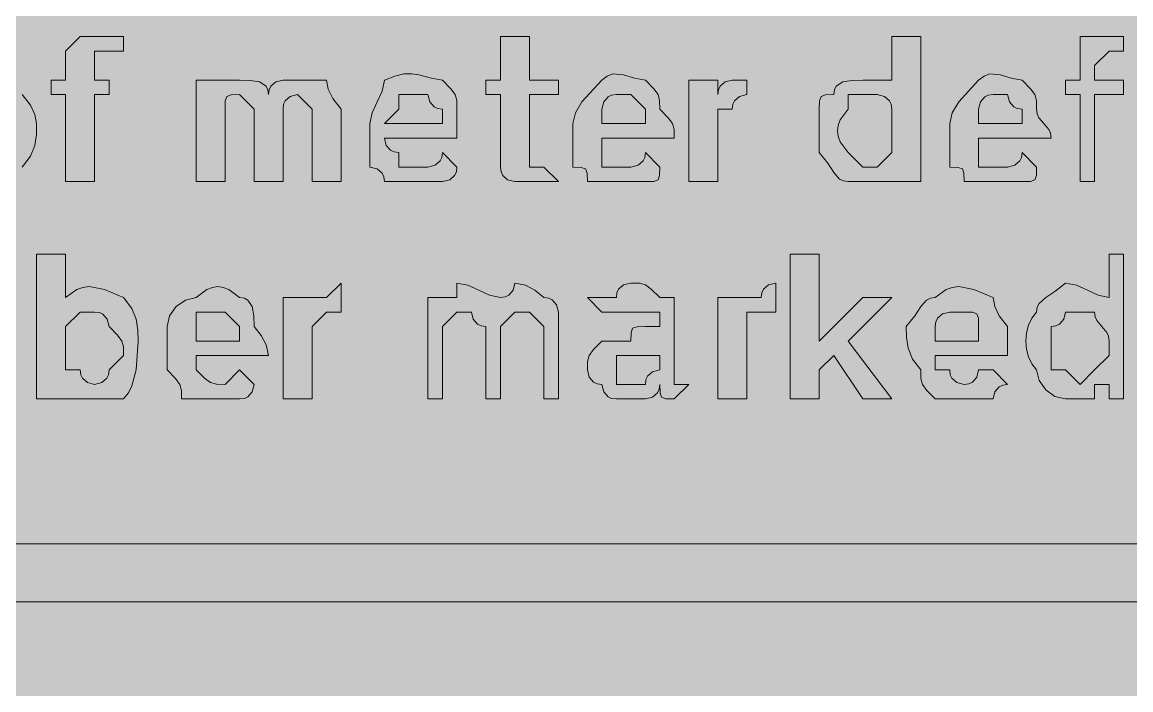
# Model space of a CAD drawing. Header units: metres. Extents: x 9 to 558, y 12 to 260.
# Drawn here: x 190.4 to 282.2, y 133.8 to 189.1 of the extents above; entities that cross this region are included whole.
import ezdxf

# ---------------------------------------------------------------- set-up
doc = ezdxf.new("R2010")
doc.units = ezdxf.units.M
doc.layers.add('FILL_BLUE_0000FF', color=7, linetype='Continuous', true_color=0x0000ff)
doc.layers.add('FILL_WHITE_FFFFFF', color=7, linetype='Continuous', true_color=0xffffff)

msp = doc.modelspace()

# ---------------------------------------------------------------- hatches: boundary and pattern name
at = {"layer": 'FILL_BLUE_0000FF', "true_color": 0x0000ff}
h = msp.add_hatch(color=7, dxfattribs=at)
h.dxf.hatch_style = 1
h.paths.add_polyline_path([(551.26, 259.87), (552.02, 259.71), (553.41, 259.17), (556.41, 257.52), (556.81, 257.02), (557.1, 256.43), (557.46, 255.12), (557.61, 252.72), (557.61, 18.72), (557.61, 16.32), (557.56, 15.92), (557.42, 15.61), (557.01, 15.12), (556.6, 14.63), (556.46, 14.32), (556.41, 13.92), (553.41, 12.27), (552.02, 11.73), (551.26, 11.57), (550.41, 11.52), (16.41, 11.52), (15.53, 11.54), (14.76, 11.67), (14.22, 12.03), (14.06, 12.32), (14.01, 12.72), (13.13, 12.74), (12.36, 12.87), (11.82, 13.23), (11.66, 13.52), (11.61, 13.92), (10.82, 14.42), (10.22, 15.01), (9.8, 15.65), (9.51, 16.32), (9.25, 17.63), (9.21, 18.72), (9.21, 252.72), (9.21, 255.12), (9.92, 256), (10.41, 256.77), (10.9, 257.31), (11.21, 257.47), (11.61, 257.52), (11.66, 257.92), (11.82, 258.23), (12.36, 258.72), (13.13, 259.21), (14.01, 259.92), (16.41, 259.92), (550.41, 259.92), (551.26, 259.87)])
at = {"layer": 'FILL_WHITE_FFFFFF', "true_color": 0xffffff}
h = msp.add_hatch(color=7, dxfattribs=at)
h.dxf.hatch_style = 1
h.paths.add_polyline_path([(196.41, 175.92), (194.01, 175.92), (194.01, 183.12), (192.81, 183.12), (192.81, 184.32), (194.01, 184.32), (194.01, 186.72), (195.21, 187.92), (196.41, 187.92), (197.61, 187.92), (198.81, 187.92), (198.81, 186.72), (197.61, 186.72), (196.41, 186.72), (196.41, 185.52), (196.41, 184.32), (197.61, 184.32), (197.61, 183.12), (196.41, 183.12), (196.41, 175.92)])
h = msp.add_hatch(color=7, dxfattribs=at)
h.dxf.hatch_style = 1
h.paths.add_polyline_path([(232.41, 177.12), (233.61, 177.12), (234.81, 175.92), (231.21, 175.92), (230.61, 176.07), (230.2, 176.43), (230.06, 176.72), (230.01, 177.12), (230.01, 183.12), (228.81, 183.12), (228.81, 184.32), (230.01, 184.32), (230.01, 187.92), (232.41, 187.92), (232.41, 184.32), (234.81, 184.32), (234.81, 183.12), (232.41, 183.12), (232.41, 178.32), (232.41, 177.12)])
h = msp.add_hatch(color=7, dxfattribs=at)
h.dxf.hatch_style = 1
h.paths.add_polyline_path([(260.01, 175.92), (258.81, 175.92), (258.41, 175.97), (258.1, 176.13), (257.61, 176.67), (257.12, 177.44), (256.41, 178.32), (256.41, 181.92), (256.43, 182.61), (256.56, 182.97), (256.92, 183.1), (257.61, 183.12), (257.66, 183.52), (257.82, 183.81), (258.36, 184.17), (259.13, 184.3), (260.01, 184.32), (262.41, 184.32), (262.41, 187.92), (264.81, 187.92), (264.81, 175.92), (262.41, 175.92), (261.21, 175.92), (260.01, 175.92)])
h.paths.add_polyline_path([(262.41, 179.52), (262.41, 180.72), (262.41, 181.92), (262.36, 182.32), (262.22, 182.61), (261.81, 182.97), (261.21, 183.12), (258.81, 183.12), (258.81, 181.92), (258.13, 181.02), (257.97, 180.57), (257.91, 180.12), (257.97, 179.67), (258.13, 179.22), (258.81, 178.32), (260.01, 177.12), (261.21, 177.12), (262.41, 178.32), (262.41, 179.52)], flags=16)
h = msp.add_hatch(color=7, dxfattribs=at)
h.dxf.hatch_style = 1
h.paths.add_polyline_path([(279.21, 175.92), (278.01, 175.92), (278.01, 183.12), (276.81, 183.12), (276.81, 184.32), (278.01, 184.32), (278.01, 186.72), (278.01, 187.92), (279.21, 187.92), (280.41, 187.92), (281.61, 187.92), (281.61, 186.72), (280.41, 186.72), (279.21, 185.52), (279.21, 184.32), (281.61, 184.32), (281.61, 183.12), (279.21, 183.12), (279.21, 175.92)])
h = msp.add_hatch(color=7, dxfattribs=at)
h.dxf.hatch_style = 1
h.paths.add_polyline_path([(220.36, 176.32), (220.22, 176.61), (219.81, 176.97), (219.21, 177.12), (219.21, 180.72), (219.4, 181.62), (219.81, 182.52), (220.22, 183.42), (220.41, 184.32), (221.26, 184.66), (222, 184.83), (222.67, 184.85), (223.26, 184.77), (224.29, 184.49), (225.21, 184.32), (225.9, 183.61), (226.26, 183.12), (226.39, 182.63), (226.41, 181.92), (226.41, 179.52), (220.41, 179.52), (220.56, 178.92), (220.92, 178.51), (221.21, 178.37), (221.61, 178.32), (221.61, 177.12), (224.01, 177.12), (224.61, 177.27), (225.02, 177.63), (225.16, 177.92), (225.21, 178.32), (226.41, 177.12), (226.36, 176.72), (226.22, 176.43), (225.81, 176.07), (225.21, 175.92), (222.81, 175.92), (220.41, 175.92), (220.36, 176.32)])
h.paths.add_polyline_path([(225.21, 181.92), (224.81, 181.97), (224.52, 182.11), (224.16, 182.52), (224.01, 183.12), (221.61, 183.12), (221.61, 181.92), (220.41, 180.72), (225.21, 180.72), (225.21, 181.92)], flags=16)
h = msp.add_hatch(color=7, dxfattribs=at)
h.dxf.hatch_style = 1
h.paths.add_polyline_path([(237.19, 176.61), (237.06, 176.97), (236.7, 177.1), (236.01, 177.12), (236.01, 180.72), (236.22, 181.62), (236.76, 182.52), (238.41, 184.32), (238.86, 184.66), (239.31, 184.83), (240.21, 184.77), (241.11, 184.49), (242.01, 184.32), (242.7, 183.61), (243.06, 183.12), (243.19, 182.63), (243.21, 181.92), (243.9, 181.21), (244.26, 180.72), (244.39, 180.23), (244.41, 179.52), (238.41, 179.52), (238.41, 178.32), (238.41, 177.12), (240.81, 177.12), (241.41, 177.27), (241.82, 177.63), (241.96, 177.92), (242.01, 178.32), (243.21, 177.12), (243.19, 176.43), (243.06, 176.07), (242.7, 175.94), (242.01, 175.92), (239.61, 175.92), (237.21, 175.92), (237.19, 176.61)])
h.paths.add_polyline_path([(242.01, 181.92), (240.81, 183.12), (239.61, 183.12), (239.21, 183.07), (238.92, 182.93), (238.56, 182.52), (238.41, 181.92), (238.41, 180.72), (242.01, 180.72), (242.01, 181.92)], flags=16)
h = msp.add_hatch(color=7, dxfattribs=at)
h.dxf.hatch_style = 1
h.paths.add_polyline_path([(268.39, 176.61), (268.26, 176.97), (267.9, 177.1), (267.21, 177.12), (267.21, 180.72), (267.42, 181.62), (267.96, 182.52), (269.61, 184.32), (270.06, 184.66), (270.51, 184.83), (271.41, 184.77), (272.31, 184.49), (273.21, 184.32), (273.9, 183.61), (274.26, 183.12), (274.39, 182.63), (274.41, 181.92), (274.46, 181.52), (274.6, 181.21), (275.01, 180.72), (275.42, 180.23), (275.56, 179.92), (275.61, 179.52), (269.61, 179.52), (269.61, 178.32), (269.61, 177.12), (272.01, 177.12), (272.61, 177.27), (273.02, 177.63), (273.16, 177.92), (273.21, 178.32), (274.41, 177.12), (274.39, 176.43), (274.26, 176.07), (273.9, 175.94), (273.21, 175.92), (270.81, 175.92), (268.41, 175.92), (268.39, 176.61)])
h.paths.add_polyline_path([(273.21, 181.92), (272.81, 181.97), (272.52, 182.11), (272.16, 182.52), (272.01, 183.12), (270.81, 183.12), (270.41, 183.07), (270.12, 182.93), (269.76, 182.52), (269.61, 181.92), (269.61, 180.72), (273.21, 180.72), (273.21, 181.92)], flags=16)
h = msp.add_hatch(color=7, dxfattribs=at)
h.dxf.hatch_style = 1
h.paths.add_polyline_path([(183.72, 182.24), (184.41, 183.12), (184.46, 183.52), (184.62, 183.81), (185.16, 184.17), (185.93, 184.3), (186.81, 184.32), (187.71, 184.3), (188.61, 184.17), (189.51, 183.81), (190.41, 183.12), (191.1, 182.24), (191.46, 181.47), (191.61, 180.72), (191.59, 179.82), (191.46, 178.92), (191.1, 178.02), (190.41, 177.12), (189.51, 176.43), (188.61, 176.07), (187.71, 175.94), (186.81, 175.92), (185.93, 175.94), (185.16, 176.07), (184.62, 176.43), (184.46, 176.72), (184.41, 177.12), (183.72, 178.02), (183.36, 178.92), (183.23, 179.82), (183.21, 180.72), (183.36, 181.47), (183.72, 182.24)])
h.paths.add_polyline_path([(185.8, 182.61), (185.66, 182.32), (185.61, 181.92), (185.21, 181.87), (184.92, 181.73), (184.56, 181.32), (184.41, 180.72), (184.43, 179.84), (184.56, 179.07), (184.92, 178.53), (185.21, 178.37), (185.61, 178.32), (185.66, 177.92), (185.8, 177.63), (186.21, 177.27), (186.81, 177.12), (187.52, 177.14), (188.01, 177.27), (188.5, 177.63), (189.21, 178.32), (189.21, 180.72), (189.21, 181.92), (188.5, 182.61), (188.01, 182.97), (187.52, 183.1), (186.81, 183.12), (186.21, 182.97), (185.8, 182.61)], flags=16)
h = msp.add_hatch(color=7, dxfattribs=at)
h.dxf.hatch_style = 1
h.paths.add_polyline_path([(208.41, 184.32), (209.29, 184.3), (210.06, 184.17), (210.6, 183.81), (210.76, 183.52), (210.81, 183.12), (210.86, 183.52), (211, 183.81), (211.41, 184.17), (212.01, 184.32), (213.21, 184.32), (215.61, 184.32), (215.76, 183.57), (216.12, 182.8), (216.81, 181.92), (216.81, 175.92), (214.41, 175.92), (214.41, 181.92), (213.21, 183.12), (212.61, 182.97), (212.2, 182.61), (212.06, 182.32), (212.01, 181.92), (212.01, 180.72), (212.01, 175.92), (209.61, 175.92), (209.61, 181.92), (208.41, 183.12), (207.72, 183.1), (207.36, 182.97), (207.23, 182.61), (207.21, 181.92), (207.21, 180.72), (207.21, 175.92), (204.81, 175.92), (204.81, 184.32), (207.21, 184.32), (208.41, 184.32)])
h = msp.add_hatch(color=7, dxfattribs=at)
h.dxf.hatch_style = 1
h.paths.add_polyline_path([(248.06, 183.52), (248.2, 183.81), (248.61, 184.17), (249.21, 184.32), (250.41, 184.32), (250.41, 183.12), (249.81, 182.97), (249.4, 182.61), (249.26, 182.32), (249.21, 181.92), (248.01, 181.92), (248.01, 180.72), (248.01, 175.92), (245.61, 175.92), (245.61, 184.32), (248.01, 184.32), (248.01, 183.12), (248.06, 183.52)])
h = msp.add_hatch(color=7, dxfattribs=at)
h.dxf.hatch_style = 1
h.paths.add_polyline_path([(195.42, 167.16), (195.96, 167.22), (197.22, 166.99), (198.81, 166.32), (199.5, 165.42), (199.86, 164.52), (199.99, 163.62), (200.01, 162.72), (199.86, 160.32), (199.5, 159.01), (199.21, 158.42), (198.81, 157.92), (196.41, 157.92), (194.01, 157.92), (191.61, 157.92), (191.61, 169.92), (194.01, 169.92), (194.01, 166.32), (194.93, 166.99), (195.42, 167.16)])
h.paths.add_polyline_path([(197.42, 159.63), (197.56, 159.92), (197.61, 160.32), (198.81, 161.52), (198.79, 162.23), (198.66, 162.72), (198.3, 163.21), (197.61, 163.92), (197.46, 164.52), (197.1, 164.93), (196.81, 165.07), (196.41, 165.12), (195.21, 165.12), (194.01, 163.92), (194.01, 162.72), (194.01, 161.52), (194.01, 160.32), (195.21, 160.32), (195.26, 159.92), (195.4, 159.63), (195.81, 159.27), (196.41, 159.12), (197.01, 159.27), (197.42, 159.63)], flags=16)
h = msp.add_hatch(color=7, dxfattribs=at)
h.dxf.hatch_style = 1
h.paths.add_polyline_path([(260.01, 166.32), (262.41, 166.32), (258.81, 162.72), (262.41, 157.92), (260.01, 157.92), (257.61, 161.52), (256.41, 160.32), (256.41, 157.92), (254.01, 157.92), (254.01, 169.92), (256.41, 169.92), (256.41, 162.72), (260.01, 166.32)])
h = msp.add_hatch(color=7, dxfattribs=at)
h.dxf.hatch_style = 1
h.paths.add_polyline_path([(276.81, 157.92), (275.93, 158.13), (275.16, 158.67), (274.62, 159.44), (274.41, 160.32), (274.02, 160.82), (273.73, 161.41), (273.57, 162.05), (273.51, 162.72), (273.57, 163.39), (273.73, 164.03), (274.02, 164.62), (274.41, 165.12), (274.46, 165.52), (274.62, 165.83), (275.16, 166.32), (275.93, 166.81), (276.81, 167.52), (277.71, 167.33), (278.61, 166.92), (279.51, 166.51), (280.41, 166.32), (280.41, 169.92), (281.61, 169.92), (281.61, 157.92), (280.41, 157.92), (280.41, 159.12), (279.21, 159.12), (279.21, 157.92), (278.01, 157.92), (276.81, 157.92)])
h.paths.add_polyline_path([(280.41, 161.52), (280.41, 162.72), (280.36, 163.12), (280.22, 163.43), (279.81, 163.92), (279.4, 164.41), (279.26, 164.72), (279.21, 165.12), (278.01, 165.12), (276.81, 165.12), (276.66, 164.52), (276.3, 164.11), (276.01, 163.97), (275.61, 163.92), (275.61, 160.32), (276.81, 160.32), (278.01, 159.12), (279.21, 160.32), (280.41, 161.52)], flags=16)
h = msp.add_hatch(color=7, dxfattribs=at)
h.dxf.hatch_style = 1
h.paths.add_polyline_path([(203.59, 158.63), (203.46, 159.12), (203.1, 159.61), (202.41, 160.32), (202.41, 163.92), (202.62, 164.8), (203.16, 165.57), (203.93, 166.11), (204.81, 166.32), (205.71, 166.99), (206.16, 167.16), (206.61, 167.22), (207.06, 167.16), (207.51, 166.99), (208.41, 166.32), (208.81, 166.27), (209.1, 166.11), (209.46, 165.57), (209.59, 164.8), (209.61, 163.92), (210.21, 163.17), (210.62, 162.4), (210.81, 161.52), (204.81, 161.52), (204.81, 160.32), (205.52, 159.63), (206.01, 159.27), (206.5, 159.14), (207.21, 159.12), (208.41, 160.32), (209.61, 159.12), (209.46, 158.52), (209.1, 158.11), (208.81, 157.97), (208.41, 157.92), (206.01, 157.92), (203.61, 157.92), (203.59, 158.63)])
h.paths.add_polyline_path([(208.41, 163.92), (207.21, 165.12), (204.81, 165.12), (204.81, 163.92), (204.81, 162.72), (208.41, 162.72), (208.41, 163.92)], flags=16)
h = msp.add_hatch(color=7, dxfattribs=at)
h.dxf.hatch_style = 1
h.paths.add_polyline_path([(215.61, 166.32), (216.81, 167.52), (216.81, 165.12), (215.61, 165.12), (214.41, 163.92), (214.41, 162.72), (214.41, 157.92), (212.01, 157.92), (212.01, 166.32), (214.41, 166.32), (215.61, 166.32)])
h = msp.add_hatch(color=7, dxfattribs=at)
h.dxf.hatch_style = 1
h.paths.add_polyline_path([(226.41, 166.32), (226.41, 167.52), (227.31, 167.33), (228.21, 166.92), (229.11, 166.51), (230.01, 166.32), (230.41, 166.37), (230.7, 166.51), (231.06, 166.92), (231.21, 167.52), (232.09, 167.33), (232.86, 166.92), (233.61, 166.32), (234.01, 166.27), (234.3, 166.13), (234.66, 165.72), (234.81, 165.12), (234.81, 163.92), (234.81, 157.92), (233.61, 157.92), (233.61, 163.92), (232.41, 165.12), (231.21, 165.12), (230.01, 163.92), (230.01, 157.92), (228.81, 157.92), (228.81, 163.92), (228.41, 163.97), (228.12, 164.11), (227.76, 164.52), (227.61, 165.12), (226.41, 165.12), (225.21, 163.92), (225.21, 157.92), (224.01, 157.92), (224.01, 166.32), (225.21, 166.32), (226.41, 166.32)])
h = msp.add_hatch(color=7, dxfattribs=at)
h.dxf.hatch_style = 1
h.paths.add_polyline_path([(239.21, 157.97), (238.92, 158.11), (238.56, 158.52), (238.41, 159.12), (238.01, 159.17), (237.72, 159.31), (237.36, 159.72), (237.21, 160.32), (237.23, 161.03), (237.36, 161.52), (237.72, 162.01), (238.41, 162.72), (239.61, 162.72), (240.81, 162.72), (240.83, 163.41), (240.96, 163.77), (241.32, 163.9), (242.01, 163.92), (243.21, 163.92), (243.21, 165.12), (242.01, 165.12), (240.81, 165.12), (239.61, 165.12), (238.41, 165.12), (237.21, 166.32), (238.41, 166.32), (239.61, 166.32), (239.66, 166.72), (239.8, 167.01), (240.21, 167.37), (240.81, 167.52), (241.52, 167.5), (242.01, 167.37), (242.5, 167.01), (243.21, 166.32), (244.41, 166.32), (244.41, 165.12), (244.41, 162.72), (244.41, 160.32), (244.41, 159.12), (245.61, 159.12), (244.41, 157.92), (243.72, 157.94), (243.36, 158.07), (243.23, 158.43), (243.21, 159.12), (243.16, 158.72), (243.02, 158.43), (242.61, 158.07), (242.01, 157.92), (240.81, 157.92), (239.61, 157.92), (239.21, 157.97)])
h.paths.add_polyline_path([(242.06, 159.52), (242.2, 159.81), (242.61, 160.17), (243.21, 160.32), (243.21, 161.52), (242.01, 161.52), (240.81, 161.52), (239.61, 161.52), (239.61, 160.32), (239.61, 159.12), (240.81, 159.12), (242.01, 159.12), (242.06, 159.52)], flags=16)
h = msp.add_hatch(color=7, dxfattribs=at)
h.dxf.hatch_style = 1
h.paths.add_polyline_path([(251.61, 166.32), (251.66, 166.72), (251.8, 167.01), (252.21, 167.37), (252.81, 167.52), (252.81, 165.12), (250.41, 165.12), (250.41, 163.92), (250.41, 162.72), (250.41, 157.92), (248.01, 157.92), (248.01, 166.32), (250.41, 166.32), (251.61, 166.32)])
h = msp.add_hatch(color=7, dxfattribs=at)
h.dxf.hatch_style = 1
h.paths.add_polyline_path([(265.32, 158.63), (264.96, 159.12), (264.83, 159.61), (264.81, 160.32), (264.12, 161.22), (263.76, 162.12), (263.63, 163.02), (263.61, 163.92), (264.32, 164.8), (264.81, 165.57), (265.3, 166.11), (265.61, 166.27), (266.01, 166.32), (266.93, 166.99), (267.42, 167.16), (267.96, 167.22), (269.22, 166.99), (270.81, 166.32), (270.96, 165.57), (271.32, 164.8), (272.01, 163.92), (272.01, 161.52), (266.01, 161.52), (266.01, 160.32), (267.21, 160.32), (267.26, 159.92), (267.4, 159.63), (267.81, 159.27), (268.41, 159.12), (268.81, 159.17), (269.1, 159.31), (269.46, 159.72), (269.61, 160.32), (270.81, 160.32), (272.01, 159.12), (271.61, 159.07), (271.32, 158.93), (270.96, 158.52), (270.81, 157.92), (267.21, 157.92), (266.01, 157.92), (265.32, 158.63)])
h.paths.add_polyline_path([(269.61, 163.92), (269.59, 164.61), (269.46, 164.97), (269.1, 165.1), (268.41, 165.12), (267.21, 165.12), (266.61, 164.97), (266.2, 164.61), (266.06, 164.32), (266.01, 163.92), (266.01, 162.72), (269.61, 162.72), (269.61, 163.92)], flags=16)
h = msp.add_hatch(color=7, dxfattribs=at)
h.dxf.hatch_style = 1
h.paths.add_polyline_path([(76.41, 136.32), (69.21, 136.32), (62.01, 143.52), (69.21, 150.72), (76.41, 150.72), (71.61, 145.92), (504.81, 145.92), (504.81, 141.12), (71.61, 141.12), (76.41, 136.32)])

# ---------------------------------------------------------------- linework, layer by layer
at = {"layer": 'FILL_WHITE_FFFFFF', "lineweight": 0, "true_color": 0xffffff}
for points in [[(196.41, 175.92), (194.01, 175.92), (194.01, 183.12), (192.81, 183.12), (192.81, 184.32), (194.01, 184.32), (194.01, 186.72), (195.21, 187.92), (196.41, 187.92), (197.61, 187.92), (198.81, 187.92), (198.81, 186.72), (197.61, 186.72), (196.41, 186.72), (196.41, 185.52), (196.41, 184.32), (197.61, 184.32), (197.61, 183.12), (196.41, 183.12)], [(232.41, 177.12), (233.61, 177.12), (234.81, 175.92), (231.21, 175.92), (230.61, 176.07), (230.2, 176.43), (230.06, 176.72), (230.01, 177.12), (230.01, 183.12), (228.81, 183.12), (228.81, 184.32), (230.01, 184.32), (230.01, 187.92), (232.41, 187.92), (232.41, 184.32), (234.81, 184.32), (234.81, 183.12), (232.41, 183.12), (232.41, 178.32)], [(260.01, 175.92), (258.81, 175.92), (258.41, 175.97), (258.1, 176.13), (257.61, 176.67), (257.12, 177.44), (256.41, 178.32), (256.41, 181.92), (256.43, 182.61), (256.56, 182.97), (256.92, 183.1), (257.61, 183.12), (257.66, 183.52), (257.82, 183.81), (258.36, 184.17), (259.13, 184.3), (260.01, 184.32), (262.41, 184.32), (262.41, 187.92), (264.81, 187.92), (264.81, 175.92), (262.41, 175.92), (261.21, 175.92)], [(279.21, 175.92), (278.01, 175.92), (278.01, 183.12), (276.81, 183.12), (276.81, 184.32), (278.01, 184.32), (278.01, 186.72), (278.01, 187.92), (279.21, 187.92), (280.41, 187.92), (281.61, 187.92), (281.61, 186.72), (280.41, 186.72), (279.21, 185.52), (279.21, 184.32), (281.61, 184.32), (281.61, 183.12), (279.21, 183.12)], [(220.36, 176.32), (220.22, 176.61), (219.81, 176.97), (219.21, 177.12), (219.21, 180.72), (219.4, 181.62), (219.81, 182.52), (220.22, 183.42), (220.41, 184.32), (221.26, 184.66), (222, 184.83), (222.67, 184.85), (223.26, 184.77), (224.29, 184.49), (225.21, 184.32), (225.9, 183.61), (226.26, 183.12), (226.39, 182.63), (226.41, 181.92), (226.41, 179.52), (220.41, 179.52), (220.56, 178.92), (220.92, 178.51), (221.21, 178.37), (221.61, 178.32), (221.61, 177.12), (224.01, 177.12), (224.61, 177.27), (225.02, 177.63), (225.16, 177.92), (225.21, 178.32), (226.41, 177.12), (226.36, 176.72), (226.22, 176.43), (225.81, 176.07), (225.21, 175.92), (222.81, 175.92), (220.41, 175.92)], [(237.19, 176.61), (237.06, 176.97), (236.7, 177.1), (236.01, 177.12), (236.01, 180.72), (236.22, 181.62), (236.76, 182.52), (238.41, 184.32), (238.86, 184.66), (239.31, 184.83), (240.21, 184.77), (241.11, 184.49), (242.01, 184.32), (242.7, 183.61), (243.06, 183.12), (243.19, 182.63), (243.21, 181.92), (243.9, 181.21), (244.26, 180.72), (244.39, 180.23), (244.41, 179.52), (238.41, 179.52), (238.41, 178.32), (238.41, 177.12), (240.81, 177.12), (241.41, 177.27), (241.82, 177.63), (241.96, 177.92), (242.01, 178.32), (243.21, 177.12), (243.19, 176.43), (243.06, 176.07), (242.7, 175.94), (242.01, 175.92), (239.61, 175.92), (237.21, 175.92)], [(268.39, 176.61), (268.26, 176.97), (267.9, 177.1), (267.21, 177.12), (267.21, 180.72), (267.42, 181.62), (267.96, 182.52), (269.61, 184.32), (270.06, 184.66), (270.51, 184.83), (271.41, 184.77), (272.31, 184.49), (273.21, 184.32), (273.9, 183.61), (274.26, 183.12), (274.39, 182.63), (274.41, 181.92), (274.46, 181.52), (274.6, 181.21), (275.01, 180.72), (275.42, 180.23), (275.56, 179.92), (275.61, 179.52), (269.61, 179.52), (269.61, 178.32), (269.61, 177.12), (272.01, 177.12), (272.61, 177.27), (273.02, 177.63), (273.16, 177.92), (273.21, 178.32), (274.41, 177.12), (274.39, 176.43), (274.26, 176.07), (273.9, 175.94), (273.21, 175.92), (270.81, 175.92), (268.41, 175.92)], [(208.41, 184.32), (209.29, 184.3), (210.06, 184.17), (210.6, 183.81), (210.76, 183.52), (210.81, 183.12), (210.86, 183.52), (211, 183.81), (211.41, 184.17), (212.01, 184.32), (213.21, 184.32), (215.61, 184.32), (215.76, 183.57), (216.12, 182.8), (216.81, 181.92), (216.81, 175.92), (214.41, 175.92), (214.41, 181.92), (213.21, 183.12), (212.61, 182.97), (212.2, 182.61), (212.06, 182.32), (212.01, 181.92), (212.01, 180.72), (212.01, 175.92), (209.61, 175.92), (209.61, 181.92), (208.41, 183.12), (207.72, 183.1), (207.36, 182.97), (207.23, 182.61), (207.21, 181.92), (207.21, 180.72), (207.21, 175.92), (204.81, 175.92), (204.81, 184.32), (207.21, 184.32)], [(248.06, 183.52), (248.2, 183.81), (248.61, 184.17), (249.21, 184.32), (250.41, 184.32), (250.41, 183.12), (249.81, 182.97), (249.4, 182.61), (249.26, 182.32), (249.21, 181.92), (248.01, 181.92), (248.01, 180.72), (248.01, 175.92), (245.61, 175.92), (245.61, 184.32), (248.01, 184.32), (248.01, 183.12)], [(225.21, 181.92), (224.81, 181.97), (224.52, 182.11), (224.16, 182.52), (224.01, 183.12), (221.61, 183.12), (221.61, 181.92), (220.41, 180.72), (225.21, 180.72)], [(242.01, 181.92), (240.81, 183.12), (239.61, 183.12), (239.21, 183.07), (238.92, 182.93), (238.56, 182.52), (238.41, 181.92), (238.41, 180.72), (242.01, 180.72)], [(262.41, 179.52), (262.41, 180.72), (262.41, 181.92), (262.36, 182.32), (262.22, 182.61), (261.81, 182.97), (261.21, 183.12), (258.81, 183.12), (258.81, 181.92), (258.13, 181.02), (257.97, 180.57), (257.91, 180.12), (257.97, 179.67), (258.13, 179.22), (258.81, 178.32), (260.01, 177.12), (261.21, 177.12), (262.41, 178.32)], [(273.21, 181.92), (272.81, 181.97), (272.52, 182.11), (272.16, 182.52), (272.01, 183.12), (270.81, 183.12), (270.41, 183.07), (270.12, 182.93), (269.76, 182.52), (269.61, 181.92), (269.61, 180.72), (273.21, 180.72)], [(195.42, 167.16), (195.96, 167.22), (197.22, 166.99), (198.81, 166.32), (199.5, 165.42), (199.86, 164.52), (199.99, 163.62), (200.01, 162.72), (199.86, 160.32), (199.5, 159.01), (199.21, 158.42), (198.81, 157.92), (196.41, 157.92), (194.01, 157.92), (191.61, 157.92), (191.61, 169.92), (194.01, 169.92), (194.01, 166.32), (194.93, 166.99)], [(260.01, 166.32), (262.41, 166.32), (258.81, 162.72), (262.41, 157.92), (260.01, 157.92), (257.61, 161.52), (256.41, 160.32), (256.41, 157.92), (254.01, 157.92), (254.01, 169.92), (256.41, 169.92), (256.41, 162.72)], [(276.81, 157.92), (275.93, 158.13), (275.16, 158.67), (274.62, 159.44), (274.41, 160.32), (274.02, 160.82), (273.73, 161.41), (273.57, 162.05), (273.51, 162.72), (273.57, 163.39), (273.73, 164.03), (274.02, 164.62), (274.41, 165.12), (274.46, 165.52), (274.62, 165.83), (275.16, 166.32), (275.93, 166.81), (276.81, 167.52), (277.71, 167.33), (278.61, 166.92), (279.51, 166.51), (280.41, 166.32), (280.41, 169.92), (281.61, 169.92), (281.61, 157.92), (280.41, 157.92), (280.41, 159.12), (279.21, 159.12), (279.21, 157.92), (278.01, 157.92)], [(203.59, 158.63), (203.46, 159.12), (203.1, 159.61), (202.41, 160.32), (202.41, 163.92), (202.62, 164.8), (203.16, 165.57), (203.93, 166.11), (204.81, 166.32), (205.71, 166.99), (206.16, 167.16), (206.61, 167.22), (207.06, 167.16), (207.51, 166.99), (208.41, 166.32), (208.81, 166.27), (209.1, 166.11), (209.46, 165.57), (209.59, 164.8), (209.61, 163.92), (210.21, 163.17), (210.62, 162.4), (210.81, 161.52), (204.81, 161.52), (204.81, 160.32), (205.52, 159.63), (206.01, 159.27), (206.5, 159.14), (207.21, 159.12), (208.41, 160.32), (209.61, 159.12), (209.46, 158.52), (209.1, 158.11), (208.81, 157.97), (208.41, 157.92), (206.01, 157.92), (203.61, 157.92)], [(215.61, 166.32), (216.81, 167.52), (216.81, 165.12), (215.61, 165.12), (214.41, 163.92), (214.41, 162.72), (214.41, 157.92), (212.01, 157.92), (212.01, 166.32), (214.41, 166.32)], [(226.41, 166.32), (226.41, 167.52), (227.31, 167.33), (228.21, 166.92), (229.11, 166.51), (230.01, 166.32), (230.41, 166.37), (230.7, 166.51), (231.06, 166.92), (231.21, 167.52), (232.09, 167.33), (232.86, 166.92), (233.61, 166.32), (234.01, 166.27), (234.3, 166.13), (234.66, 165.72), (234.81, 165.12), (234.81, 163.92), (234.81, 157.92), (233.61, 157.92), (233.61, 163.92), (232.41, 165.12), (231.21, 165.12), (230.01, 163.92), (230.01, 157.92), (228.81, 157.92), (228.81, 163.92), (228.41, 163.97), (228.12, 164.11), (227.76, 164.52), (227.61, 165.12), (226.41, 165.12), (225.21, 163.92), (225.21, 157.92), (224.01, 157.92), (224.01, 166.32), (225.21, 166.32)], [(239.21, 157.97), (238.92, 158.11), (238.56, 158.52), (238.41, 159.12), (238.01, 159.17), (237.72, 159.31), (237.36, 159.72), (237.21, 160.32), (237.23, 161.03), (237.36, 161.52), (237.72, 162.01), (238.41, 162.72), (239.61, 162.72), (240.81, 162.72), (240.83, 163.41), (240.96, 163.77), (241.32, 163.9), (242.01, 163.92), (243.21, 163.92), (243.21, 165.12), (242.01, 165.12), (240.81, 165.12), (239.61, 165.12), (238.41, 165.12), (237.21, 166.32), (238.41, 166.32), (239.61, 166.32), (239.66, 166.72), (239.8, 167.01), (240.21, 167.37), (240.81, 167.52), (241.52, 167.5), (242.01, 167.37), (242.5, 167.01), (243.21, 166.32), (244.41, 166.32), (244.41, 165.12), (244.41, 162.72), (244.41, 160.32), (244.41, 159.12), (245.61, 159.12), (244.41, 157.92), (243.72, 157.94), (243.36, 158.07), (243.23, 158.43), (243.21, 159.12), (243.16, 158.72), (243.02, 158.43), (242.61, 158.07), (242.01, 157.92), (240.81, 157.92), (239.61, 157.92)], [(251.61, 166.32), (251.66, 166.72), (251.8, 167.01), (252.21, 167.37), (252.81, 167.52), (252.81, 165.12), (250.41, 165.12), (250.41, 163.92), (250.41, 162.72), (250.41, 157.92), (248.01, 157.92), (248.01, 166.32), (250.41, 166.32)], [(265.32, 158.63), (264.96, 159.12), (264.83, 159.61), (264.81, 160.32), (264.12, 161.22), (263.76, 162.12), (263.63, 163.02), (263.61, 163.92), (264.32, 164.8), (264.81, 165.57), (265.3, 166.11), (265.61, 166.27), (266.01, 166.32), (266.93, 166.99), (267.42, 167.16), (267.96, 167.22), (269.22, 166.99), (270.81, 166.32), (270.96, 165.57), (271.32, 164.8), (272.01, 163.92), (272.01, 161.52), (266.01, 161.52), (266.01, 160.32), (267.21, 160.32), (267.26, 159.92), (267.4, 159.63), (267.81, 159.27), (268.41, 159.12), (268.81, 159.17), (269.1, 159.31), (269.46, 159.72), (269.61, 160.32), (270.81, 160.32), (272.01, 159.12), (271.61, 159.07), (271.32, 158.93), (270.96, 158.52), (270.81, 157.92), (267.21, 157.92), (266.01, 157.92)], [(197.42, 159.63), (197.56, 159.92), (197.61, 160.32), (198.81, 161.52), (198.79, 162.23), (198.66, 162.72), (198.3, 163.21), (197.61, 163.92), (197.46, 164.52), (197.1, 164.93), (196.81, 165.07), (196.41, 165.12), (195.21, 165.12), (194.01, 163.92), (194.01, 162.72), (194.01, 161.52), (194.01, 160.32), (195.21, 160.32), (195.26, 159.92), (195.4, 159.63), (195.81, 159.27), (196.41, 159.12), (197.01, 159.27)], [(208.41, 163.92), (207.21, 165.12), (204.81, 165.12), (204.81, 163.92), (204.81, 162.72), (208.41, 162.72)], [(269.61, 163.92), (269.59, 164.61), (269.46, 164.97), (269.1, 165.1), (268.41, 165.12), (267.21, 165.12), (266.61, 164.97), (266.2, 164.61), (266.06, 164.32), (266.01, 163.92), (266.01, 162.72), (269.61, 162.72)], [(280.41, 161.52), (280.41, 162.72), (280.36, 163.12), (280.22, 163.43), (279.81, 163.92), (279.4, 164.41), (279.26, 164.72), (279.21, 165.12), (278.01, 165.12), (276.81, 165.12), (276.66, 164.52), (276.3, 164.11), (276.01, 163.97), (275.61, 163.92), (275.61, 160.32), (276.81, 160.32), (278.01, 159.12), (279.21, 160.32)], [(242.06, 159.52), (242.2, 159.81), (242.61, 160.17), (243.21, 160.32), (243.21, 161.52), (242.01, 161.52), (240.81, 161.52), (239.61, 161.52), (239.61, 160.32), (239.61, 159.12), (240.81, 159.12), (242.01, 159.12)], [(76.41, 136.32), (69.21, 136.32), (62.01, 143.52), (69.21, 150.72), (76.41, 150.72), (71.61, 145.92), (504.81, 145.92), (504.81, 141.12), (71.61, 141.12)]]:
    msp.add_lwpolyline(points, close=True, dxfattribs=at)
msp.add_lwpolyline([(190.41, 183.12), (191.1, 182.24), (191.46, 181.47), (191.61, 180.72), (191.59, 179.82), (191.46, 178.92), (191.1, 178.02), (190.41, 177.12)], dxfattribs=at)

doc.saveas('drawing.dxf')
